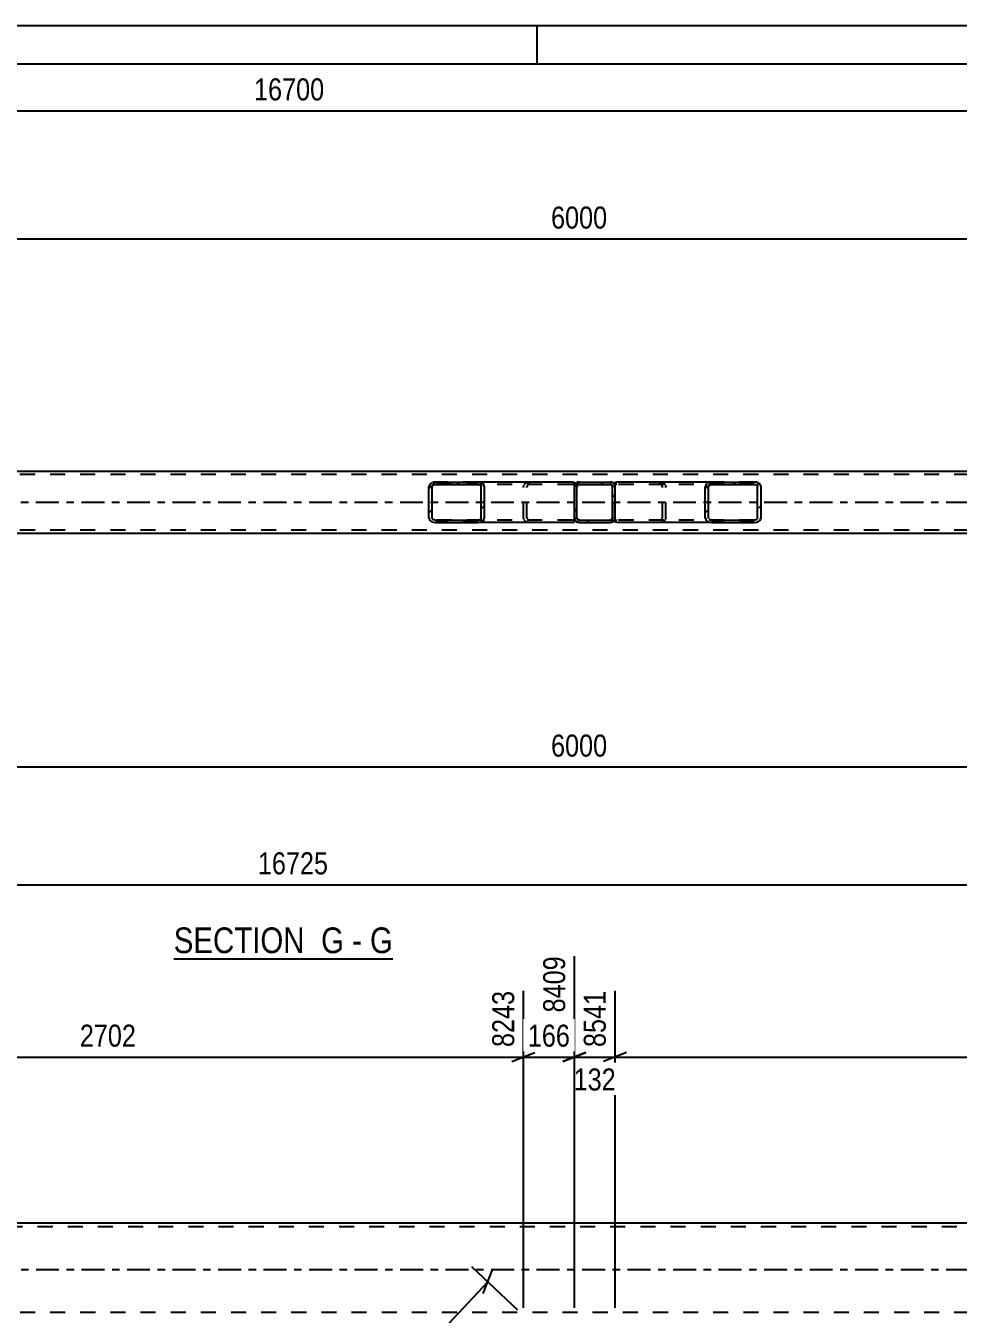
# Model space of a CAD drawing. Header units: millimetres. Extents: x -89 to 752, y -432 to 162.
# Drawn here: x 265 to 386.3, y -5.8 to 161.7 of the extents above; entities that cross this region are included whole.
import ezdxf

# ---------------------------------------------------------------- set-up
doc = ezdxf.new("R2010")
doc.units = ezdxf.units.MM
doc.linetypes.add('DXK_LINE_DOT2', pattern=[3.9198, 1.9599, -1.9599])
doc.linetypes.add('DXK_LINE_DOT3', pattern=[5.9187, 2.979, -0.9799, 0.9799, -0.9799])
doc.styles.add('Arial Narrow', font='ARIALN.TTF', dxfattribs={"height": 0.2})

# ---------------------------------------------------------------- blocks, each defined once
blk = doc.blocks.new('Unknown-761544115-1163')
at = {"color": 5, "linetype": 'Continuous'}
for p, q in [((751.51, 161.74), (-89.49, 161.74)), ((331.51, 156.74), (331.51, 161.74)), ((746.51, 156.74), (-84.49, 156.74))]:
    blk.add_line(p, q, dxfattribs=at)
blk = doc.blocks.new('Unknown-761544115-19 - 5118')
at = {"color": 6, "linetype": 'Continuous'}
blk.add_line((284.25, 40.38), (312.75, 40.38), dxfattribs=at)
at = {"color": 0, "linetype": 'Continuous'}
for points in [[(302.36, 41.13), (302.36, 44.63), (284.25, 44.63), (284.25, 41.13)], [(306.39, 41.13), (306.39, 44.63), (303.41, 44.63), (303.41, 41.13)], [(308.72, 41.13), (308.72, 44.63), (307.44, 44.63), (307.44, 41.13)], [(312.75, 41.13), (312.75, 44.63), (309.77, 44.63), (309.77, 41.13)]]:
    blk.add_wipeout(points, dxfattribs=at)
at = {"color": 7, "linetype": 'Continuous', "style": 'Arial Narrow'}
for s, p in [('SECTION ', (284.25, 41.13)), ('G', (303.41, 41.13)), ('G', (309.77, 41.13)), ('-', (307.44, 41.13))]:
    blk.add_text(s, height=3.34, dxfattribs=at).set_placement(p)
blk = doc.blocks.new('Part-761544115-5239 - 5118')
at = {"color": 7, "linetype": 'DXK_LINE_DOT2'}
for p, q in [((587.63, 103.36), (-0.02, 103.36)), ((587.63, 96.16), (-0.02, 96.16))]:
    blk.add_line(p, q, dxfattribs=at)
at = {"color": 2, "linetype": 'Continuous'}
for p, q in [((587.63, 103.76), (4.79, 103.76)), ((-0.01, 95.76), (587.63, 95.76))]:
    blk.add_line(p, q, dxfattribs=at)
at = {"color": 7, "linetype": 'DXK_LINE_DOT3'}
blk.add_line((-0.01, 99.76), (587.63, 99.76), dxfattribs=at)
blk = doc.blocks.new('Part-761544115-5125 - 5118')
at = {"linetype": 'Continuous'}
h = blk.add_hatch(dxfattribs=at)
h.set_pattern_fill('', scale=0.7, style=0, pattern_type=0)
h.set_pattern_definition([(45, (318.3088, 102.4044), (-1.57154, 1.57154), [])])
h.paths.add_polyline_path([(323.79, 102.4), (318.31, 102.4), (317.97, 102.36), (317.69, 102.22), (317.5, 102.01), (317.43, 101.76), (317.43, 97.76), (317.5, 97.52), (317.69, 97.31), (317.97, 97.17), (318.31, 97.12), (323.79, 97.12), (324.13, 97.17), (324.41, 97.31), (324.6, 97.52), (324.67, 97.76), (324.67, 101.76), (324.6, 102.01), (324.41, 102.22), (324.13, 102.36)])
h.paths.add_polyline_path([(324.1, 101.99), (324.2, 101.89), (324.23, 101.76), (324.23, 97.76), (324.2, 97.64), (324.1, 97.54), (323.96, 97.47), (323.79, 97.44), (318.31, 97.44), (318.14, 97.47), (318, 97.54), (317.9, 97.64), (317.87, 97.76), (317.87, 101.76), (317.9, 101.89), (318, 101.99), (318.14, 102.06), (318.31, 102.08), (323.79, 102.08), (323.96, 102.06)])
at = {"color": 2, "linetype": 'Continuous'}
for p, q in [((318.31, 102.4), (317.97, 102.36)), ((318.31, 102.4), (323.79, 102.4)), ((336.1, 102.4), (323.79, 102.4)), ((324.13, 102.36), (323.79, 102.4)), ((336.1, 102.4), (336.35, 102.37)), ((336.35, 102.37), (336.35, 102.36)), ((336.35, 102.36), (336.35, 102.22)), ((336.35, 102.22), (336.35, 102.01)), ((317.5, 102.01), (317.43, 101.76)), ((317.43, 97.76), (317.43, 101.76)), ((317.87, 101.76), (317.9, 101.89)), ((317.87, 97.76), (317.87, 101.76)), ((318.14, 102.06), (318.31, 102.08)), ((318.31, 102.08), (323.79, 102.08)), ((323.79, 102.08), (323.96, 102.06)), ((324.2, 101.89), (324.23, 101.76)), ((324.23, 97.76), (324.23, 101.76)), ((324.67, 101.76), (324.6, 102.01)), ((324.67, 97.76), (324.67, 101.76)), ((336.35, 102.01), (336.35, 101.76)), ((336.35, 97.76), (336.35, 101.76)), ((317.43, 97.76), (317.5, 97.52)), ((317.9, 97.64), (317.87, 97.76)), ((318.31, 97.44), (318.14, 97.47)), ((318.31, 97.44), (323.79, 97.44)), ((323.96, 97.47), (323.79, 97.44)), ((324.23, 97.76), (324.2, 97.64)), ((324.6, 97.52), (324.67, 97.76)), ((336.35, 97.76), (336.35, 97.52)), ((336.35, 97.52), (336.35, 97.31)), ((336.35, 97.31), (336.35, 97.17)), ((317.97, 97.17), (318.31, 97.12)), ((318.31, 97.12), (323.79, 97.12)), ((323.79, 97.12), (324.13, 97.17)), ((336.1, 97.12), (323.79, 97.12)), ((336.1, 97.12), (336.35, 97.16)), ((336.35, 97.17), (336.35, 97.16))]:
    blk.add_line(p, q, dxfattribs=at)
at = {"color": 7, "linetype": 'DXK_LINE_DOT2'}
for p, q in [((323.79, 102.4), (318.31, 102.4)), ((330.27, 102.36), (330.61, 102.4)), ((336.35, 102.37), (336.35, 102.02)), ((336.1, 102.08), (318.31, 102.08)), ((329.73, 101.76), (329.79, 102.01)), ((329.73, 97.76), (329.73, 101.76)), ((330.2, 101.89), (330.17, 101.76)), ((330.17, 97.76), (330.17, 101.76)), ((330.61, 102.08), (330.44, 102.06)), ((336.26, 102.06), (336.1, 102.08)), ((336.35, 102.02), (336.26, 102.06)), ((336.35, 102.01), (336.35, 102.02)), ((336.35, 101.99), (336.35, 102.01)), ((336.35, 101.89), (336.35, 101.99)), ((336.35, 101.76), (336.35, 101.89)), ((336.35, 97.76), (336.35, 101.76)), ((336.1, 97.44), (318.31, 97.44)), ((329.79, 97.52), (329.73, 97.76)), ((330.17, 97.76), (330.2, 97.64)), ((330.44, 97.47), (330.61, 97.44)), ((336.1, 97.44), (336.26, 97.47)), ((336.26, 97.47), (336.35, 97.51)), ((336.35, 97.64), (336.35, 97.76)), ((336.35, 97.54), (336.35, 97.64)), ((336.35, 97.51), (336.35, 97.54)), ((336.35, 97.16), (336.35, 97.51)), ((323.79, 97.12), (318.31, 97.12)), ((330.61, 97.12), (330.27, 97.17))]:
    blk.add_line(p, q, dxfattribs=at)
at = {"color": 2, "linetype": 'Continuous'}
for centre, radius, start, end in [((318.17, 101.58), 0.801, 104.5769, 147.6241), ((323.93, 101.58), 0.801, 32.3759, 75.4231), ((318.24, 101.67), 0.401, 104.5769, 147.6241), ((323.86, 101.67), 0.401, 32.3759, 75.4231), ((318.17, 97.95), 0.801, 212.3759, 255.4231), ((318.24, 97.86), 0.401, 212.3759, 255.4231), ((323.86, 97.86), 0.401, 284.5769, 327.6241), ((323.93, 97.95), 0.801, 284.5769, 327.6241)]:
    blk.add_arc(centre, radius, start, end, dxfattribs=at)
at = {"color": 7, "linetype": 'DXK_LINE_DOT2'}
for centre, radius, start, end in [((330.47, 101.58), 0.802, 104.5548, 147.5896), ((330.54, 101.67), 0.401, 104.5548, 147.5896), ((330.47, 97.95), 0.802, 212.4104, 255.4452), ((330.54, 97.86), 0.401, 212.4104, 255.4452)]:
    blk.add_arc(centre, radius, start, end, dxfattribs=at)
blk = doc.blocks.new('Part-761544115-5154 - 5118')
at = {"linetype": 'Continuous'}
h = blk.add_hatch(dxfattribs=at)
h.set_pattern_fill('', scale=0.7, style=0, pattern_type=0)
h.set_pattern_definition([(45, (337.0081, 102.4044), (-1.57154, 1.57154), [])])
h.paths.add_polyline_path([(341.01, 102.4), (337.01, 102.4), (336.76, 102.36), (336.56, 102.22), (336.42, 102.01), (336.37, 101.76), (336.37, 97.76), (336.42, 97.52), (336.56, 97.31), (336.76, 97.17), (337.01, 97.12), (341.01, 97.12), (341.25, 97.17), (341.46, 97.31), (341.6, 97.52), (341.65, 97.76), (341.65, 101.76), (341.6, 102.01), (341.46, 102.22), (341.25, 102.36)])
h.paths.add_polyline_path([(341.23, 101.99), (341.3, 101.89), (341.33, 101.76), (341.33, 97.76), (341.3, 97.64), (341.23, 97.54), (341.13, 97.47), (341.01, 97.44), (337.01, 97.44), (336.89, 97.47), (336.78, 97.54), (336.71, 97.64), (336.69, 97.76), (336.69, 101.76), (336.71, 101.89), (336.78, 101.99), (336.89, 102.06), (337.01, 102.08), (341.01, 102.08), (341.13, 102.06)])
at = {"color": 2, "linetype": 'Continuous'}
for p, q in [((336.75, 102.36), (336.99, 102.4)), ((337.01, 102.4), (336.76, 102.36)), ((336.99, 102.4), (337.01, 102.4)), ((337.01, 102.4), (336.99, 102.4)), ((337.01, 102.4), (341.01, 102.4)), ((341.25, 102.36), (341.01, 102.4)), ((336.35, 101.77), (336.4, 102.01)), ((336.35, 101.76), (336.37, 101.76)), ((336.42, 102.01), (336.37, 101.76)), ((336.37, 97.76), (336.37, 101.76)), ((336.69, 101.76), (336.71, 101.89)), ((336.69, 97.76), (336.69, 101.76)), ((336.89, 102.06), (337.01, 102.08)), ((337.01, 102.08), (341.01, 102.08)), ((341.12, 102.06), (340.99, 102.08)), ((341.01, 102.08), (341.13, 102.06)), ((341.31, 101.76), (341.29, 101.89)), ((341.3, 101.89), (341.33, 101.76)), ((341.31, 101.76), (341.33, 101.76)), ((341.31, 97.76), (341.31, 101.76)), ((341.33, 97.76), (341.33, 101.76)), ((341.65, 101.76), (341.6, 102.01)), ((341.65, 97.76), (341.65, 101.76)), ((336.35, 97.76), (336.37, 97.76)), ((336.4, 97.52), (336.35, 97.76)), ((336.37, 97.76), (336.42, 97.52)), ((336.71, 97.64), (336.69, 97.76)), ((337.01, 97.44), (336.89, 97.47)), ((337.01, 97.44), (341.01, 97.44)), ((340.99, 97.44), (341.12, 97.47)), ((341.13, 97.47), (341.01, 97.44)), ((341.29, 97.64), (341.31, 97.76)), ((341.33, 97.76), (341.3, 97.64)), ((341.31, 97.76), (341.33, 97.76)), ((341.6, 97.52), (341.65, 97.76)), ((336.99, 97.12), (336.75, 97.17)), ((336.76, 97.17), (337.01, 97.12)), ((336.99, 97.12), (337.01, 97.12)), ((336.99, 97.12), (337.01, 97.12)), ((337.01, 97.12), (341.01, 97.12)), ((341.01, 97.12), (341.25, 97.17))]:
    blk.add_line(p, q, dxfattribs=at)
at = {"color": 7, "linetype": 'DXK_LINE_DOT2'}
for p, q in [((337.01, 102.4), (341.01, 102.4)), ((340.99, 102.4), (341.24, 102.36)), ((336.35, 101.76), (336.35, 101.77)), ((336.35, 97.76), (336.35, 101.76)), ((336.35, 101.76), (336.35, 101.76)), ((336.7, 101.89), (336.67, 101.76)), ((336.67, 101.76), (336.69, 101.76)), ((336.67, 97.76), (336.67, 101.76)), ((336.99, 102.08), (336.87, 102.06)), ((336.99, 102.08), (337.01, 102.08)), ((336.99, 102.08), (340.99, 102.08)), ((340.99, 102.08), (341.01, 102.08)), ((341.58, 102.01), (341.63, 101.76)), ((341.63, 97.76), (341.63, 101.76)), ((341.63, 101.76), (341.65, 101.76)), ((336.35, 97.76), (336.35, 97.76)), ((336.35, 97.76), (336.35, 97.76)), ((336.67, 97.76), (336.69, 97.76)), ((336.67, 97.76), (336.7, 97.64)), ((336.87, 97.47), (336.99, 97.44)), ((336.99, 97.44), (337.01, 97.44)), ((336.99, 97.44), (340.99, 97.44)), ((340.99, 97.44), (341.01, 97.44)), ((341.63, 97.76), (341.58, 97.52)), ((341.63, 97.76), (341.65, 97.76)), ((337.01, 97.12), (341.01, 97.12)), ((341.24, 97.17), (340.99, 97.12))]:
    blk.add_line(p, q, dxfattribs=at)
at = {"color": 2, "linetype": 'Continuous'}
for centre, radius, start, end in [((336.99, 101.76), 0.64, 112.5, 157.5), ((337.01, 101.76), 0.64, 112.5, 157.5), ((341.01, 101.76), 0.64, 22.5, 67.5), ((337.01, 101.76), 0.32, 112.5, 157.5), ((340.99, 101.76), 0.32, 22.5, 67.5), ((341.01, 101.76), 0.32, 22.5, 67.5), ((336.99, 97.76), 0.64, 202.5, 247.5), ((337.01, 97.76), 0.64, 202.5, 247.5), ((337.01, 97.76), 0.32, 202.5, 247.5), ((340.99, 97.76), 0.32, 292.5, 337.5), ((341.01, 97.76), 0.32, 292.5, 337.5), ((341.01, 97.76), 0.64, 292.5, 337.5)]:
    blk.add_arc(centre, radius, start, end, dxfattribs=at)
at = {"color": 7, "linetype": 'DXK_LINE_DOT2'}
for centre, radius, start, end in [((340.99, 101.76), 0.64, 22.5, 67.5), ((336.99, 101.76), 0.32, 112.5, 157.5), ((336.99, 97.76), 0.32, 202.5, 247.5), ((340.99, 97.76), 0.64, 292.5, 337.5)]:
    blk.add_arc(centre, radius, start, end, dxfattribs=at)
blk = doc.blocks.new('Part-761544115-5160 - 5118')
at = {"linetype": 'Continuous'}
h = blk.add_hatch(dxfattribs=at)
h.set_pattern_fill('', scale=0.7, style=0, pattern_type=0)
h.set_pattern_definition([(45, (354.254, 102.4044), (-1.57154, 1.57154), [])])
h.paths.add_polyline_path([(359.75, 102.4), (354.25, 102.4), (353.92, 102.36), (353.63, 102.22), (353.44, 102.01), (353.37, 101.76), (353.37, 97.76), (353.44, 97.52), (353.63, 97.31), (353.92, 97.17), (354.25, 97.12), (359.75, 97.12), (360.09, 97.17), (360.37, 97.31), (360.56, 97.52), (360.63, 97.76), (360.63, 101.76), (360.56, 102.01), (360.37, 102.22), (360.09, 102.36)])
h.paths.add_polyline_path([(360.06, 101.99), (360.16, 101.89), (360.19, 101.76), (360.19, 97.76), (360.16, 97.64), (360.06, 97.54), (359.92, 97.47), (359.75, 97.44), (354.25, 97.44), (354.09, 97.47), (353.94, 97.54), (353.85, 97.64), (353.81, 97.76), (353.81, 101.76), (353.85, 101.89), (353.94, 101.99), (354.09, 102.06), (354.25, 102.08), (359.75, 102.08), (359.92, 102.06)])
at = {"color": 2, "linetype": 'Continuous'}
for p, q in [((341.63, 102.37), (341.89, 102.4)), ((341.63, 102.36), (341.63, 102.37)), ((341.63, 102.22), (341.63, 102.36)), ((341.63, 102.22), (341.63, 102.02)), ((341.63, 102.01), (341.63, 102.22)), ((354.25, 102.4), (341.89, 102.4)), ((354.25, 102.4), (353.92, 102.36)), ((354.25, 102.4), (359.75, 102.4)), ((360.09, 102.36), (359.75, 102.4)), ((341.63, 102.02), (341.63, 101.99)), ((341.63, 102.01), (341.63, 101.83)), ((341.63, 101.99), (341.63, 101.89)), ((341.63, 101.89), (341.63, 101.84)), ((353.44, 102.01), (353.37, 101.76)), ((353.37, 97.76), (353.37, 101.76)), ((353.81, 101.76), (353.85, 101.89)), ((353.81, 97.76), (353.81, 101.76)), ((354.09, 102.06), (354.25, 102.08)), ((354.25, 102.08), (359.75, 102.08)), ((359.75, 102.08), (359.92, 102.06)), ((360.16, 101.89), (360.19, 101.76)), ((360.19, 97.76), (360.19, 101.76)), ((360.63, 101.76), (360.56, 102.01)), ((360.63, 97.76), (360.63, 101.76)), ((341.63, 97.52), (341.63, 97.7)), ((341.63, 97.64), (341.63, 97.69)), ((341.63, 97.64), (341.63, 97.54)), ((341.63, 97.54), (341.63, 97.51)), ((341.63, 97.31), (341.63, 97.52)), ((341.63, 97.31), (341.63, 97.51)), ((341.63, 97.17), (341.63, 97.31)), ((353.37, 97.76), (353.44, 97.52)), ((353.85, 97.64), (353.81, 97.76)), ((354.25, 97.44), (354.09, 97.47)), ((354.25, 97.44), (359.75, 97.44)), ((359.92, 97.47), (359.75, 97.44)), ((360.19, 97.76), (360.16, 97.64)), ((360.56, 97.52), (360.63, 97.76)), ((341.63, 97.16), (341.63, 97.17)), ((341.89, 97.12), (341.63, 97.16)), ((354.25, 97.12), (341.89, 97.12)), ((353.92, 97.17), (354.25, 97.12)), ((354.25, 97.12), (359.75, 97.12)), ((359.75, 97.12), (360.09, 97.17))]:
    blk.add_line(p, q, dxfattribs=at)
at = {"color": 7, "linetype": 'DXK_LINE_DOT2'}
for p, q in [((341.63, 102.37), (341.63, 102.22)), ((347.38, 102.4), (347.72, 102.36)), ((359.75, 102.4), (354.25, 102.4)), ((341.72, 102.06), (341.63, 102.02)), ((341.63, 101.84), (341.63, 101.76)), ((341.63, 101.83), (341.63, 101.76)), ((341.63, 97.76), (341.63, 101.76)), ((341.63, 97.76), (341.63, 101.76)), ((341.89, 102.08), (341.72, 102.06)), ((359.75, 102.08), (341.89, 102.08)), ((347.55, 102.06), (347.38, 102.08)), ((347.82, 101.76), (347.79, 101.89)), ((347.82, 97.76), (347.82, 101.76)), ((348.19, 102.01), (348.26, 101.76)), ((348.26, 97.76), (348.26, 101.76)), ((341.63, 97.69), (341.63, 97.76)), ((341.63, 97.7), (341.63, 97.76)), ((341.63, 97.51), (341.72, 97.47)), ((341.63, 97.16), (341.63, 97.31)), ((341.72, 97.47), (341.89, 97.44)), ((359.75, 97.44), (341.89, 97.44)), ((347.38, 97.44), (347.55, 97.47)), ((347.79, 97.64), (347.82, 97.76)), ((348.26, 97.76), (348.19, 97.52)), ((347.72, 97.17), (347.38, 97.12)), ((359.75, 97.12), (354.25, 97.12))]:
    blk.add_line(p, q, dxfattribs=at)
for centre, radius, start, end in [((347.52, 101.58), 0.802, 32.4104, 75.4452), ((347.45, 101.67), 0.401, 32.4104, 75.4452), ((347.45, 97.86), 0.401, 284.5548, 327.5896), ((347.52, 97.95), 0.802, 284.5548, 327.5896)]:
    blk.add_arc(centre, radius, start, end, dxfattribs=at)
at = {"color": 2, "linetype": 'Continuous'}
for centre, radius, start, end in [((354.12, 101.58), 0.803, 104.5326, 147.5549), ((359.89, 101.58), 0.803, 32.4451, 75.4674), ((354.19, 101.67), 0.401, 104.5326, 147.5549), ((359.82, 101.67), 0.401, 32.4451, 75.4674), ((354.12, 97.95), 0.803, 212.4451, 255.4674), ((354.19, 97.86), 0.401, 212.4451, 255.4674), ((359.82, 97.86), 0.401, 284.5326, 327.5549), ((359.89, 97.95), 0.803, 284.5326, 327.5549)]:
    blk.add_arc(centre, radius, start, end, dxfattribs=at)
blk = doc.blocks.new('Part-761544115-1838 - 1657')
at = {"color": 7, "linetype": 'DXK_LINE_DOT2'}
for p, q in [((0, 5.6), (587.64, 5.6)), ((587.64, -5.6), (0, -5.6))]:
    blk.add_line(p, q, dxfattribs=at)
at = {"color": 2, "linetype": 'Continuous'}
blk.add_line((457, 6), (221, 6), dxfattribs=at)
at = {"color": 7, "linetype": 'DXK_LINE_DOT3'}
blk.add_line((0, 0), (587.64, 0), dxfattribs=at)
blk = doc.blocks.new('StraightDimension-761544115-5320 - 5118')
at = {"color": 7, "linetype": 'Continuous'}
for p, q in [((216.98, 83.81), (216.98, 56.72)), ((456.98, 83.54), (456.98, 54.9)), ((218.48, 65.94), (215.48, 64.74)), ((455.48, 64.74), (458.48, 65.94)), ((216.98, 65.34), (456.98, 65.34))]:
    blk.add_line(p, q, dxfattribs=at)
at = {"color": 0}
blk.add_wipeout([(341.23, 66.09), (341.23, 70.29), (332.72, 70.29), (332.72, 66.09)], dxfattribs=at)
at = {"color": 0, "linetype": 'Continuous'}
blk.add_wipeout([(456.38, 64.64), (452.18, 64.64), (452.18, 54.3), (456.38, 54.3)], dxfattribs=at)
at = {"color": 3, "style": 'Arial Narrow'}
blk.add_text('6000', height=2.863, dxfattribs=at).set_placement((333.32, 66.69))
at = {"color": 3, "linetype": 'Continuous', "style": 'Arial Narrow'}
blk.add_text('11425', height=2.863, rotation=90.0002, dxfattribs=at).set_placement((455.78, 54.9))
blk = doc.blocks.new('StraightDimension-761544115-5338 - 5118')
at = {"color": 7, "linetype": 'Continuous'}
for p, q in [((456.98, 115.82), (456.98, 144.45)), ((216.98, 115.82), (216.98, 142.62)), ((218.48, 134.61), (215.48, 133.41)), ((455.48, 133.41), (458.48, 134.61)), ((216.98, 134.01), (456.98, 134.01))]:
    blk.add_line(p, q, dxfattribs=at)
at = {"color": 0, "linetype": 'Continuous'}
blk.add_wipeout([(456.38, 145.05), (452.18, 145.05), (452.18, 134.71), (456.38, 134.71)], dxfattribs=at)
at = {"color": 0}
blk.add_wipeout([(341.23, 134.76), (341.23, 138.96), (332.72, 138.96), (332.72, 134.76)], dxfattribs=at)
at = {"color": 3, "linetype": 'Continuous', "style": 'Arial Narrow'}
blk.add_text('11425', height=2.863, rotation=90.0002, dxfattribs=at).set_placement((455.78, 135.31))
at = {"color": 3, "style": 'Arial Narrow'}
blk.add_text('6000', height=2.863, dxfattribs=at).set_placement((333.32, 135.36))
blk = doc.blocks.new('StraightDimension-761544115-5375 - 5118')
at = {"color": 7, "linetype": 'Continuous'}
blk.add_line((-0.02, 50.03), (599.55, 50.03), dxfattribs=at)
at = {"color": 0}
blk.add_wipeout([(304.93, 50.78), (304.93, 54.98), (294.59, 54.98), (294.59, 50.78)], dxfattribs=at)
at = {"color": 3, "style": 'Arial Narrow'}
blk.add_text('16725', height=2.863, dxfattribs=at).set_placement((295.19, 51.38))
blk = doc.blocks.new('StraightDimension-761544115-8145 - 5118')
at = {"color": 7, "linetype": 'Continuous'}
blk.add_line((-0.02, 150.68), (598.53, 150.68), dxfattribs=at)
at = {"color": 0}
blk.add_wipeout([(304.43, 151.43), (304.43, 155.63), (294.09, 155.63), (294.09, 151.43)], dxfattribs=at)
at = {"color": 3, "style": 'Arial Narrow'}
blk.add_text('16700', height=2.863, dxfattribs=at).set_placement((294.69, 152.03))
blk = doc.blocks.new('StraightDimension-761544115-10080 - 1657')
at = {"color": 7, "linetype": 'Continuous'}
for p, q in [((329, -5.31), (323.01, 0.32)), ((274.35, -55.58), (325.09, -1.63)), ((324.49, -3.13), (325.68, -0.13)), ((278.27, -59.26), (272.28, -53.62)), ((274.94, -54.07), (273.76, -57.08))]:
    blk.add_line(p, q, dxfattribs=at)
at = {"color": 0}
blk.add_wipeout([(302.09, -24.99), (299.03, -22.11), (293.2, -28.31), (296.26, -31.19)], dxfattribs=at)
at = {"color": 3, "style": 'Arial Narrow'}
blk.add_text('1851', height=2.863, rotation=46.7591, dxfattribs=at).set_placement((296.23, -30.34))
blk = doc.blocks.new('StraightDimension-761544115-9084 - 1657')
at = {"color": 7, "linetype": 'Continuous'}
for p, q in [((221.64, -5), (221.64, 36.23)), ((329.73, -5), (329.73, 36.23)), ((223.14, 28.22), (220.14, 27.02)), ((221.64, 27.62), (329.73, 27.62)), ((328.23, 27.02), (331.23, 28.22))]:
    blk.add_line(p, q, dxfattribs=at)
at = {"color": 0, "linetype": 'Continuous'}
blk.add_wipeout([(329.13, 36.83), (324.93, 36.83), (324.93, 28.32), (329.13, 28.32)], dxfattribs=at)
at = {"color": 0}
blk.add_wipeout([(279.94, 28.37), (279.94, 32.57), (271.43, 32.57), (271.43, 28.37)], dxfattribs=at)
at = {"color": 3, "linetype": 'Continuous', "style": 'Arial Narrow'}
blk.add_text('8243', height=2.863, rotation=90.0002, dxfattribs=at).set_placement((328.53, 28.92))
at = {"color": 3, "style": 'Arial Narrow'}
blk.add_text('2702', height=2.863, dxfattribs=at).set_placement((272.03, 28.97))
blk = doc.blocks.new('StraightDimension-761544115-9081 - 1657')
at = {"color": 7, "linetype": 'Continuous'}
for p, q in [((449.73, -5), (449.73, 38.06)), ((341.64, -5), (341.64, 36.23)), ((343.14, 28.22), (340.14, 27.02)), ((341.64, 27.62), (449.73, 27.62)), ((448.23, 27.02), (451.23, 28.22))]:
    blk.add_line(p, q, dxfattribs=at)
at = {"color": 0, "linetype": 'Continuous'}
blk.add_wipeout([(449.13, 38.66), (444.93, 38.66), (444.93, 28.32), (449.13, 28.32)], dxfattribs=at)
at = {"color": 0}
blk.add_wipeout([(399.94, 28.37), (399.94, 32.57), (391.43, 32.57), (391.43, 28.37)], dxfattribs=at)
at = {"color": 3, "linetype": 'Continuous', "style": 'Arial Narrow'}
blk.add_text('11243', height=2.863, rotation=90.0002, dxfattribs=at).set_placement((448.53, 28.92))
at = {"color": 3, "style": 'Arial Narrow'}
blk.add_text('2702', height=2.863, dxfattribs=at).set_placement((392.03, 28.97))
blk = doc.blocks.new('StraightDimension-761544115-9082 - 1657')
at = {"color": 7, "linetype": 'Continuous'}
for p, q in [((336.36, -5), (336.36, 40.73)), ((341.64, -5), (341.64, 36.23)), ((334.86, 27.02), (337.86, 28.22)), ((336.36, 27.62), (341.64, 27.62)), ((343.14, 28.22), (340.14, 27.02))]:
    blk.add_line(p, q, dxfattribs=at)
at = {"color": 0, "linetype": 'Continuous'}
blk.add_wipeout([(341.04, 36.83), (336.84, 36.83), (336.84, 28.32), (341.04, 28.32)], dxfattribs=at)
at = {"color": 0}
blk.add_wipeout([(342.34, 22.67), (342.34, 26.87), (335.66, 26.87), (335.66, 22.67)], dxfattribs=at)
at = {"color": 3, "linetype": 'Continuous', "style": 'Arial Narrow'}
blk.add_text('8541', height=2.863, rotation=90.0002, dxfattribs=at).set_placement((340.44, 28.92))
at = {"color": 3, "style": 'Arial Narrow'}
blk.add_text('132', height=2.863, dxfattribs=at).set_placement((336.26, 23.27))
blk = doc.blocks.new('StraightDimension-761544115-9083 - 1657')
at = {"color": 7, "linetype": 'Continuous'}
for p, q in [((336.36, -5), (336.36, 40.73)), ((329.73, -5), (329.73, 36.23)), ((328.23, 27.02), (331.23, 28.22)), ((329.73, 27.62), (336.36, 27.62)), ((337.86, 28.22), (334.86, 27.02))]:
    blk.add_line(p, q, dxfattribs=at)
at = {"color": 0}
blk.add_wipeout([(336.39, 28.37), (336.39, 32.57), (329.7, 32.57), (329.7, 28.37)], dxfattribs=at)
at = {"color": 3, "style": 'Arial Narrow'}
blk.add_text('166', height=2.863, dxfattribs=at).set_placement((330.3, 28.97))
at = {"color": 0, "linetype": 'Continuous'}
blk.add_wipeout([(335.76, 41.33), (331.56, 41.33), (331.56, 32.82), (335.76, 32.82)], dxfattribs=at)
at = {"color": 3, "linetype": 'Continuous', "style": 'Arial Narrow'}
blk.add_text('8409', height=2.863, rotation=90.0002, dxfattribs=at).set_placement((335.16, 33.42))

msp = doc.modelspace()

# ---------------------------------------------------------------- block references
for name in ['Unknown-761544115-1163', 'Part-761544115-5239 - 5118', 'Part-761544115-5125 - 5118', 'Part-761544115-5154 - 5118', 'Part-761544115-5160 - 5118', 'Part-761544115-1838 - 1657']:
    msp.add_blockref(name, (0, 0))

# ---------------------------------------------------------------- next in the draw order: block references
for name in ['StraightDimension-761544115-5338 - 5118', 'StraightDimension-761544115-5320 - 5118', 'Unknown-761544115-19 - 5118', 'StraightDimension-761544115-9081 - 1657', 'StraightDimension-761544115-10080 - 1657']:
    msp.add_blockref(name, (0, 0))

# ---------------------------------------------------------------- next in the draw order: block references
for name in ['StraightDimension-761544115-5375 - 5118', 'StraightDimension-761544115-9082 - 1657', 'StraightDimension-761544115-9084 - 1657']:
    msp.add_blockref(name, (0, 0))

# ---------------------------------------------------------------- next in the draw order: block references
for name in ['StraightDimension-761544115-8145 - 5118', 'StraightDimension-761544115-9083 - 1657']:
    msp.add_blockref(name, (0, 0))

doc.saveas('drawing.dxf')
